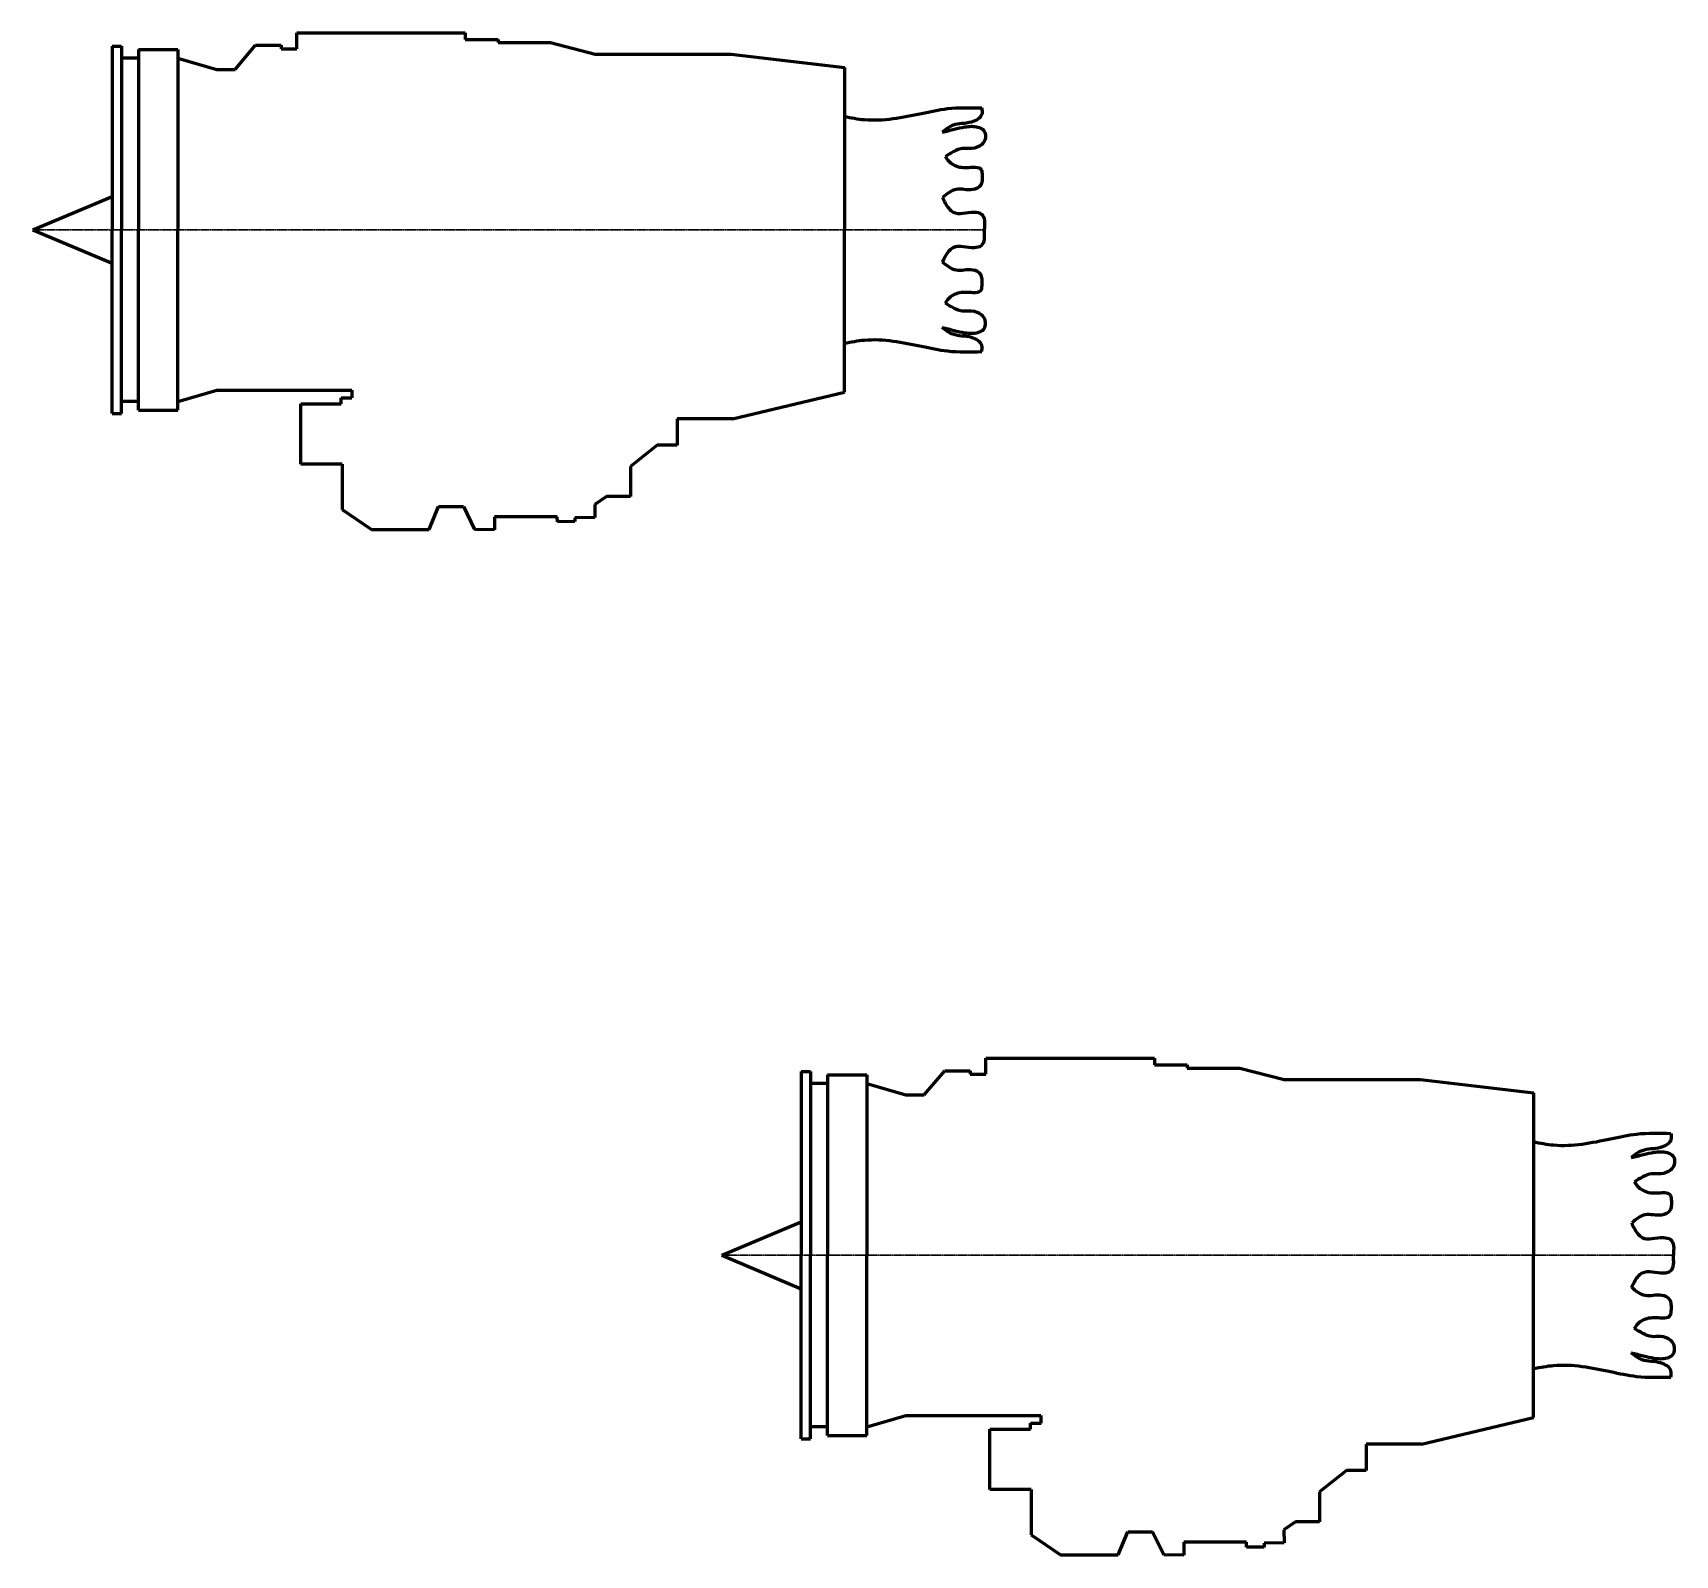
# Model space of a CAD drawing. Header units: millimetres. Extents: x 39448 to 107938, y 20141 to 52370.
# Drawn here: x 106253 to 107938, y 50809 to 52370 of the extents above.
import ezdxf

# ---------------------------------------------------------------- set-up
doc = ezdxf.new("R2010")
doc.units = ezdxf.units.MM
doc.linetypes.add('CENTER', pattern=[2, 1.25, -0.25, 0.25, -0.25])
doc.layers.add('_axes (Оси)', color=6, linetype='CENTER', lineweight=30)
doc.layers.add('_basic (Основной)', color=4, linetype='Continuous', lineweight=60)

msp = doc.modelspace()

# ---------------------------------------------------------------- linework, layer by layer
at = {"layer": '_axes (Оси)', "transparency": 33554687}
for p, q in [((106252.656, 52168.344), (107228.755, 52168.344)), ((106959.65, 51116.761), (107935.748, 51116.761))]:
    msp.add_line(p, q, dxfattribs=at)
at = {"layer": '_basic (Основной)', "transparency": 33554687}
for p, q in [((106523.47, 52354.054), (106523.47, 52370.334)), ((106523.47, 52370.334), (106696.275, 52370.334)), ((106696.275, 52370.334), (106696.275, 52363.505)), ((106334.027, 52356.69), (106334.027, 52168.344)), ((106334.027, 52356.69), (106343.528, 52356.69)), ((106343.528, 52356.69), (106343.528, 52168.344)), ((106360.921, 52353.266), (106360.921, 52344.304)), ((106360.921, 52353.266), (106401.442, 52353.266)), ((106401.442, 52353.266), (106401.442, 52344.483)), ((106460.261, 52332.856), (106481.235, 52357.551)), ((106481.235, 52357.551), (106507.299, 52357.551)), ((106507.299, 52357.551), (106507.299, 52354.054)), ((106507.299, 52354.054), (106523.47, 52354.054)), ((106696.275, 52363.505), (106729.985, 52363.505)), ((106729.985, 52363.505), (106729.985, 52360.318)), ((106729.985, 52360.318), (106783.853, 52360.318)), ((106783.853, 52360.318), (106829.569, 52348.533)), ((106360.921, 52344.304), (106343.528, 52344.304)), ((106360.921, 52344.304), (106360.921, 52168.344)), ((106401.442, 52344.483), (106441.256, 52332.856)), ((106401.442, 52344.483), (106401.442, 52168.344)), ((106829.569, 52348.533), (106968.86, 52348.533)), ((106968.86, 52348.533), (107085.246, 52334.735)), ((107085.246, 52334.735), (107085.246, 52284.61)), ((106441.256, 52332.856), (106460.261, 52332.856)), ((107085.246, 52284.61), (107085.246, 52168.344)), ((106252.656, 52168.344), (106334.027, 52202.667)), ((106252.656, 52168.344), (106334.027, 52134.021)), ((106334.027, 51979.998), (106334.027, 52168.344)), ((106343.528, 51979.998), (106343.528, 52168.344)), ((106360.921, 51992.384), (106360.921, 52168.344)), ((106401.442, 51992.205), (106401.442, 52168.344)), ((107085.246, 52052.078), (107085.246, 52168.344)), ((107085.246, 52001.953), (107085.246, 52052.078)), ((106401.442, 51992.205), (106441.256, 52003.833)), ((106441.256, 52003.833), (106460.261, 52003.833)), ((106460.261, 52003.833), (106579.925, 52003.833)), ((106579.925, 52003.833), (106579.925, 51996.062)), ((106970.45, 51974.453), (107085.246, 52001.953)), ((106360.921, 51992.384), (106343.528, 51992.384)), ((106360.921, 51983.422), (106360.921, 51992.384)), ((106360.921, 51983.422), (106401.442, 51983.422)), ((106401.442, 51983.422), (106401.442, 51992.205)), ((106527.602, 51928.096), (106527.602, 51990.012)), ((106527.602, 51990.012), (106569.096, 51990.012)), ((106569.096, 51990.012), (106569.096, 51996.062)), ((106569.096, 51996.062), (106580.047, 51996.062)), ((106334.027, 51979.998), (106343.528, 51979.998)), ((106970.45, 51974.453), (106913.699, 51974.453)), ((106913.699, 51974.453), (106913.699, 51947.655)), ((106893.346, 51947.655), (106865.879, 51925.729)), ((106913.699, 51947.655), (106893.346, 51947.655)), ((106570.011, 51928.096), (106527.602, 51928.096)), ((106570.011, 51928.096), (106570.011, 51881.536)), ((106865.879, 51925.729), (106865.879, 51894.912)), ((106570.011, 51881.536), (106599.95, 51860.923)), ((106659.11, 51860.923), (106668.938, 51884.618)), ((106668.938, 51884.618), (106694.535, 51884.618)), ((106694.535, 51884.618), (106705.875, 51861.099)), ((106841.179, 51894.912), (106829.125, 51886.813)), ((106829.125, 51886.813), (106829.323, 51873.38)), ((106865.879, 51894.912), (106841.179, 51894.912)), ((106773.98, 51873.909), (106726.371, 51873.909)), ((106726.371, 51873.909), (106726.371, 51860.738)), ((106790.703, 51874.155), (106773.98, 51873.909)), ((106790.782, 51868.776), (106790.703, 51874.155)), ((106808.853, 51869.042), (106790.782, 51868.776)), ((106829.323, 51873.38), (106808.794, 51873.078)), ((106808.794, 51873.078), (106808.853, 51869.042)), ((106599.95, 51860.923), (106650.631, 51860.923)), ((106650.631, 51860.923), (106659.11, 51860.923)), ((106726.371, 51860.738), (106705.875, 51861.099)), ((107230.463, 51302.471), (107230.463, 51318.751)), ((107230.463, 51318.751), (107403.268, 51318.751)), ((107403.268, 51318.751), (107403.268, 51311.923)), ((107403.268, 51311.923), (107436.978, 51311.923)), ((107436.978, 51311.923), (107436.978, 51308.735)), ((107436.978, 51308.735), (107490.847, 51308.735)), ((107490.847, 51308.735), (107536.563, 51296.95)), ((107041.021, 51305.108), (107041.021, 51116.761)), ((107041.021, 51305.108), (107050.522, 51305.108)), ((107050.522, 51305.108), (107050.522, 51116.761)), ((107067.914, 51292.721), (107050.522, 51292.721)), ((107067.914, 51301.683), (107067.914, 51292.721)), ((107067.914, 51301.683), (107108.435, 51301.683)), ((107067.914, 51292.721), (107067.914, 51116.761)), ((107108.435, 51301.683), (107108.435, 51292.901)), ((107108.435, 51292.901), (107148.249, 51281.273)), ((107108.435, 51292.901), (107108.435, 51116.761)), ((107167.254, 51281.273), (107188.229, 51305.968)), ((107188.229, 51305.968), (107214.292, 51305.968)), ((107214.292, 51305.968), (107214.292, 51302.471)), ((107214.292, 51302.471), (107230.463, 51302.471)), ((107536.563, 51296.95), (107675.853, 51296.95)), ((107675.853, 51296.95), (107792.24, 51283.152)), ((107148.249, 51281.273), (107167.254, 51281.273)), ((107792.24, 51283.152), (107792.24, 51233.027)), ((107792.24, 51233.027), (107792.24, 51116.761)), ((106959.65, 51116.761), (107041.021, 51151.084)), ((106959.65, 51116.761), (107041.021, 51082.438)), ((107041.021, 50928.415), (107041.021, 51116.761)), ((107050.522, 50928.415), (107050.522, 51116.761)), ((107067.914, 50940.801), (107067.914, 51116.761)), ((107108.435, 50940.622), (107108.435, 51116.761)), ((107792.24, 51000.495), (107792.24, 51116.761)), ((107792.24, 50950.37), (107792.24, 51000.495)), ((107067.914, 50940.801), (107050.522, 50940.801)), ((107067.914, 50931.839), (107067.914, 50940.801)), ((107108.435, 50940.622), (107148.249, 50952.25)), ((107108.435, 50931.839), (107108.435, 50940.622)), ((107148.249, 50952.25), (107167.254, 50952.25)), ((107167.254, 50952.25), (107286.918, 50952.25)), ((107234.595, 50876.513), (107234.595, 50938.429)), ((107234.595, 50938.429), (107276.09, 50938.429)), ((107276.09, 50938.429), (107276.09, 50944.479)), ((107276.09, 50944.479), (107287.04, 50944.479)), ((107286.918, 50952.25), (107286.918, 50944.479)), ((107677.443, 50922.871), (107792.24, 50950.37)), ((107041.021, 50928.415), (107050.522, 50928.415)), ((107067.914, 50931.839), (107108.435, 50931.839)), ((107677.443, 50922.871), (107620.692, 50922.871)), ((107620.692, 50922.871), (107620.692, 50896.073)), ((107600.34, 50896.073), (107572.872, 50874.146)), ((107620.692, 50896.073), (107600.34, 50896.073)), ((107277.005, 50876.513), (107234.595, 50876.513)), ((107277.005, 50876.513), (107277.005, 50829.953)), ((107572.872, 50874.146), (107572.872, 50843.329)), ((107548.172, 50843.329), (107536.118, 50835.231)), ((107536.118, 50835.231), (107536.316, 50821.798)), ((107572.872, 50843.329), (107548.172, 50843.329)), ((107277.005, 50829.953), (107306.944, 50809.34)), ((107366.104, 50809.34), (107375.931, 50833.035)), ((107375.931, 50833.035), (107401.529, 50833.035)), ((107401.529, 50833.035), (107412.869, 50809.516)), ((107480.974, 50822.326), (107433.365, 50822.326)), ((107433.365, 50822.326), (107433.365, 50809.155)), ((107497.696, 50822.572), (107480.974, 50822.326)), ((107497.776, 50817.193), (107497.696, 50822.572)), ((107536.316, 50821.798), (107515.787, 50821.496)), ((107515.787, 50821.496), (107515.847, 50817.459)), ((107306.944, 50809.34), (107357.624, 50809.34)), ((107357.624, 50809.34), (107366.104, 50809.34)), ((107433.365, 50809.155), (107412.869, 50809.516)), ((107515.847, 50817.459), (107497.776, 50817.193))]:
    msp.add_line(p, q, dxfattribs=at)
for points in [[(107085.246, 52284.61), (107105.894, 52281.39), (107164.378, 52287.745), (107191.077, 52292.598), (107226.213, 52293.291)], [(107226.213, 52293.291), (107226.285, 52286.884), (107215.736, 52278.888), (107196.725, 52275.527), (107185.596, 52268.458)], [(107185.596, 52268.458), (107198.015, 52271.544), (107209.009, 52273.883), (107222.341, 52273.649), (107228.306, 52270.258), (107229.593, 52260.905), (107226.201, 52255.878), (107215.792, 52251.786), (107206.553, 52251.786), (107197.547, 52248.629), (107188.893, 52243.601)], [(107188.893, 52243.601), (107192.365, 52238.723), (107201.969, 52233.103), (107217.196, 52232.517), (107225.278, 52230.644), (107226.566, 52225.609), (107226.566, 52218.584), (107225.16, 52214.134), (107216.961, 52209.568), (107199.978, 52209.802), (107186.04, 52201.372)], [(107186.04, 52201.372), (107188.737, 52195.839), (107196.936, 52186.472), (107218.604, 52186.472), (107225.866, 52184.482), (107228.755, 52168.344)], [(107186.04, 52135.316), (107188.737, 52140.849), (107196.936, 52150.216), (107218.604, 52150.216), (107225.866, 52152.206), (107228.755, 52168.344)], [(107188.893, 52093.087), (107192.365, 52097.965), (107201.969, 52103.586), (107217.196, 52104.171), (107225.278, 52106.044), (107226.566, 52111.079), (107226.566, 52118.105), (107225.16, 52122.554), (107216.961, 52127.12), (107199.978, 52126.886), (107186.04, 52135.316)], [(107185.596, 52068.23), (107198.015, 52065.144), (107209.009, 52062.805), (107222.341, 52063.039), (107228.306, 52066.43), (107229.593, 52075.783), (107226.201, 52080.81), (107215.792, 52084.903), (107206.553, 52084.903), (107197.547, 52088.059), (107188.893, 52093.087)], [(107226.213, 52043.397), (107226.285, 52049.804), (107215.736, 52057.8), (107196.725, 52061.161), (107185.596, 52068.23)], [(107085.246, 52052.078), (107105.894, 52055.298), (107164.378, 52048.943), (107191.077, 52044.09), (107226.213, 52043.397)], [(107792.24, 51233.027), (107812.887, 51229.807), (107871.371, 51236.162), (107898.07, 51241.015), (107933.207, 51241.708)], [(107933.207, 51241.708), (107933.278, 51235.301), (107922.729, 51227.305), (107903.718, 51223.944), (107892.59, 51216.876)], [(107892.59, 51216.876), (107905.009, 51219.962), (107916.002, 51222.3), (107929.335, 51222.066), (107935.299, 51218.675), (107936.586, 51209.322), (107933.194, 51204.295), (107922.786, 51200.203), (107913.546, 51200.203), (107904.541, 51197.046), (107895.886, 51192.019)], [(107895.886, 51192.019), (107899.358, 51187.14), (107908.963, 51181.52), (107924.189, 51180.934), (107932.271, 51179.061), (107933.559, 51174.026), (107933.559, 51167.001), (107932.154, 51162.552), (107923.955, 51157.985), (107906.971, 51158.219), (107893.034, 51149.789)], [(107893.034, 51149.789), (107895.73, 51144.257), (107903.929, 51134.889), (107925.598, 51134.889), (107932.86, 51132.899), (107935.748, 51116.761)], [(107893.034, 51083.734), (107895.73, 51089.266), (107903.929, 51098.633), (107925.598, 51098.633), (107932.86, 51100.624), (107935.748, 51116.761)], [(107895.886, 51041.504), (107899.358, 51046.382), (107908.963, 51052.003), (107924.189, 51052.588), (107932.271, 51054.462), (107933.559, 51059.496), (107933.559, 51066.522), (107932.154, 51070.971), (107923.955, 51075.537), (107906.971, 51075.303), (107893.034, 51083.734)], [(107892.59, 51016.647), (107905.009, 51013.561), (107916.002, 51011.223), (107929.335, 51011.457), (107935.299, 51014.847), (107936.586, 51024.2), (107933.194, 51029.228), (107922.786, 51033.32), (107913.546, 51033.32), (107904.541, 51036.477), (107895.886, 51041.504)], [(107792.24, 51000.495), (107812.887, 51003.715), (107871.371, 50997.36), (107898.07, 50992.508), (107933.207, 50991.814)], [(107933.207, 50991.814), (107933.278, 50998.221), (107922.729, 51006.217), (107903.718, 51009.578), (107892.59, 51016.647)]]:
    msp.add_spline(points, degree=3, dxfattribs=at)

doc.saveas('drawing.dxf')
